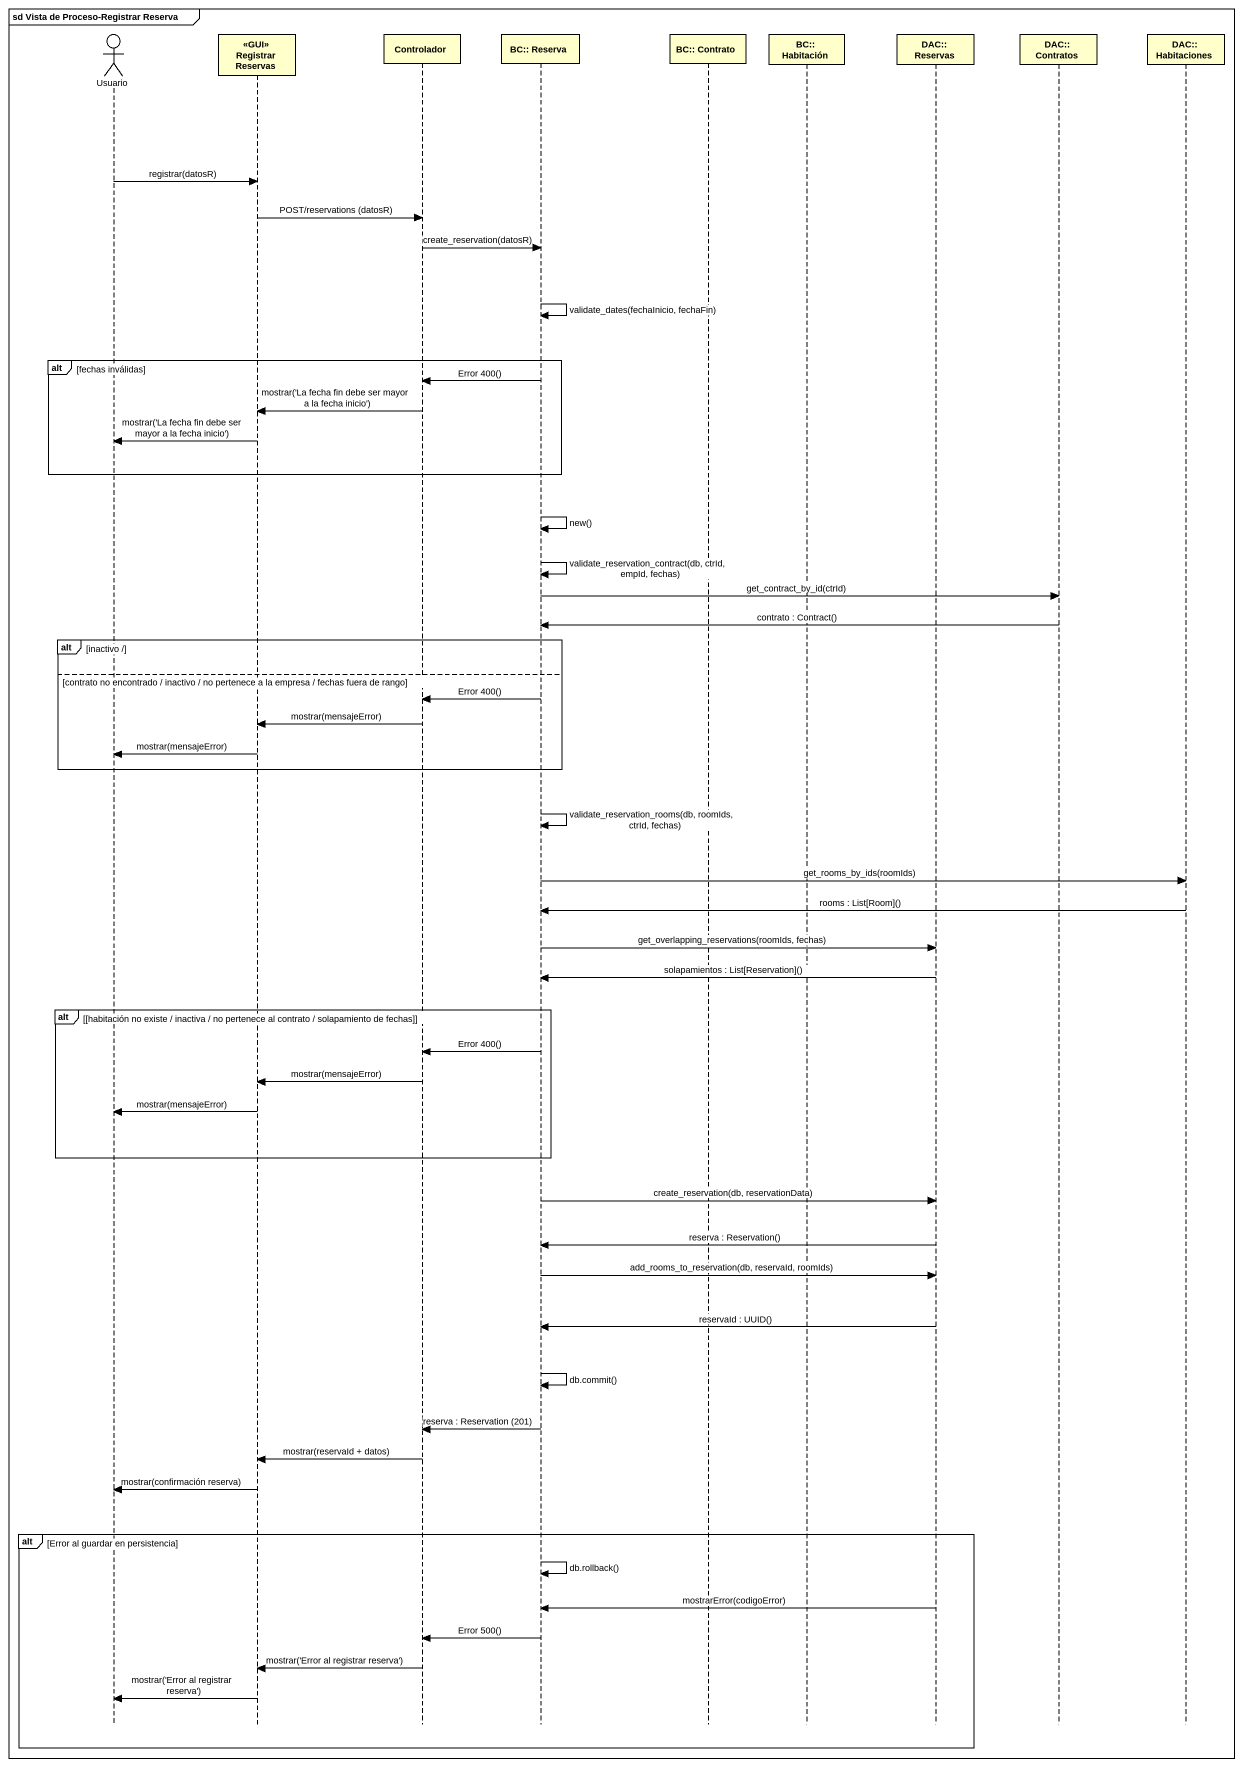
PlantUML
@startuml
mainframe sd Vista de Proceso-Registrar Reserva
hide footbox
actor Usuario
participant "<<GUI>> Registrar Reservas" as GUI_Registrar_Reservas
participant Controlador
participant "BC:: Reserva" as BC_Reserva
participant "BC:: Contrato" as BC_Contrato
participant "BC:: Habitación" as BC_Habitación
participant "DAC:: Reservas" as DAC_Reservas
participant "DAC:: Contratos" as DAC_Contratos
participant "DAC:: Habitaciones" as DAC_Habitaciones

Usuario -> GUI_Registrar_Reservas : registrar(datosR)
GUI_Registrar_Reservas -> Controlador : POST/reservations (datosR)
Controlador -> BC_Reserva : create_reservation(datosR)
BC_Reserva -> BC_Reserva : validate_dates(fechaInicio, fechaFin)
alt fechas inválidas
  BC_Reserva -> Controlador : Error 400()
  Controlador -> GUI_Registrar_Reservas : mostrar('La fecha fin debe ser mayor a la fecha inicio')
  GUI_Registrar_Reservas -> Usuario : mostrar('La fecha fin debe ser mayor a la fecha inicio')
end
BC_Reserva -> BC_Reserva : new()
BC_Reserva -> BC_Reserva : validate_reservation_contract(db, ctrId, empId, fechas)
BC_Reserva -> DAC_Contratos : get_contract_by_id(ctrId)
DAC_Contratos -> BC_Reserva : contrato : Contract()
alt inactivo /
else contrato no encontrado / inactivo / no pertenece a la empresa / fechas fuera de rango
  BC_Reserva -> Controlador : Error 400()
  Controlador -> GUI_Registrar_Reservas : mostrar(mensajeError)
  GUI_Registrar_Reservas -> Usuario : mostrar(mensajeError)
end
BC_Reserva -> BC_Reserva : validate_reservation_rooms(db, roomIds, ctrId, fechas)
BC_Reserva -> DAC_Habitaciones : get_rooms_by_ids(roomIds)
DAC_Habitaciones -> BC_Reserva : rooms : List[Room]()
BC_Reserva -> DAC_Reservas : get_overlapping_reservations(roomIds, fechas)
DAC_Reservas -> BC_Reserva : solapamientos : List[Reservation]()
alt [habitación no existe / inactiva / no pertenece al contrato / solapamiento de fechas]
  BC_Reserva -> Controlador : Error 400()
  Controlador -> GUI_Registrar_Reservas : mostrar(mensajeError)
  GUI_Registrar_Reservas -> Usuario : mostrar(mensajeError)
end
BC_Reserva -> DAC_Reservas : create_reservation(db, reservationData)
DAC_Reservas -> BC_Reserva : reserva : Reservation()
BC_Reserva -> DAC_Reservas : add_rooms_to_reservation(db, reservaId, roomIds)
DAC_Reservas -> BC_Reserva : reservaId : UUID()
BC_Reserva -> BC_Reserva : db.commit()
BC_Reserva -> Controlador : reserva : Reservation (201)
Controlador -> GUI_Registrar_Reservas : mostrar(reservaId + datos)
GUI_Registrar_Reservas -> Usuario : mostrar(confirmación reserva)
alt Error al guardar en persistencia
  BC_Reserva -> BC_Reserva : db.rollback()
  DAC_Reservas -> BC_Reserva : mostrarError(codigoError)
  BC_Reserva -> Controlador : Error 500()
  Controlador -> GUI_Registrar_Reservas : mostrar('Error al registrar reserva')
  GUI_Registrar_Reservas -> Usuario : mostrar('Error al registrar reserva')
end
@enduml
